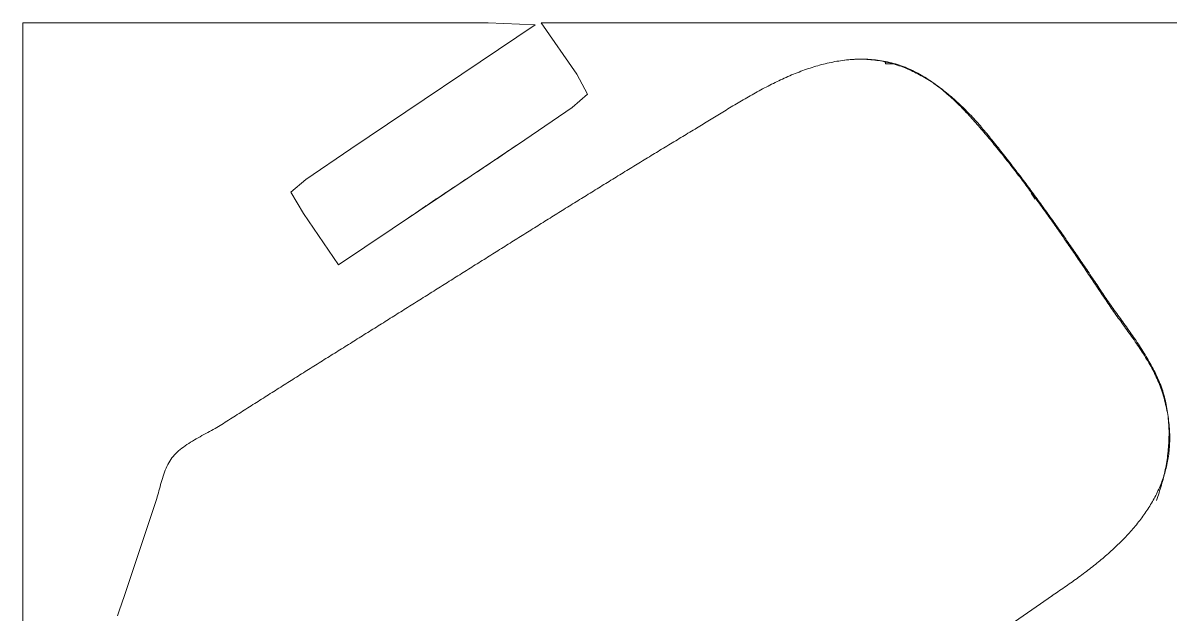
# Model space of a CAD drawing. Header units: inches. Extents: x 5.7 to 37.7, y 3.3 to 21.3.
# Drawn here: x 25.448 to 26.419, y 17.416 to 17.917 of the extents above; entities that cross this region are included whole.
import ezdxf

# ---------------------------------------------------------------- set-up
doc = ezdxf.new("R2010")
doc.units = ezdxf.units.IN
doc.header["$MEASUREMENT"] = 0
doc.layers.add('LASER MAGENTA', color=6, linetype='Continuous', lineweight=0, true_color=0xff00ff)

msp = doc.modelspace()

# ---------------------------------------------------------------- linework, layer by layer
at = {"layer": 'LASER MAGENTA', "linetype": 'Continuous'}
msp.add_line((26.28102, 17.40508), (26.31959, 17.43195), dxfattribs=at)
at = {"layer": 'LASER MAGENTA'}
for points in [[(25.44783, 17.91677), (25.44783, 17.91677)], [(25.44783, 17.91677), (25.44783, 17.17757)], [(27.53008, 17.91677), (25.88683, 17.91677), (25.91684, 17.87339), (25.92581, 17.85636), (25.91286, 17.84505), (25.87295, 17.81787), (25.71505, 17.71202), (25.68531, 17.7554), (25.67471, 17.77359), (25.68729, 17.78432), (25.72546, 17.81019), (25.88163, 17.91504), (25.84172, 17.91677), (25.75322, 17.91677), (25.44783, 17.91677)], [(25.71331, 17.63814), (25.71479, 17.63906), (25.71626, 17.63997), (25.71773, 17.64089), (25.71921, 17.64181), (25.72068, 17.64273), (25.72215, 17.64365), (25.72362, 17.64457), (25.7251, 17.64549), (25.72657, 17.6464), (25.72804, 17.64732), (25.72951, 17.64824), (25.73098, 17.64916), (25.73246, 17.65008), (25.73393, 17.651), (25.7354, 17.65192), (25.73687, 17.65284), (25.73834, 17.65376), (25.73981, 17.65469), (25.74128, 17.65561), (25.74276, 17.65653), (25.74423, 17.65745), (25.7457, 17.65837), (25.74717, 17.65929), (25.74864, 17.66021), (25.75011, 17.66113), (25.75158, 17.66206), (25.75305, 17.66298), (25.75452, 17.6639), (25.75599, 17.66482), (25.75746, 17.66574), (25.75893, 17.66667), (25.7604, 17.66759), (25.76187, 17.66851), (25.76334, 17.66943), (25.76481, 17.67036), (25.76628, 17.67128), (25.76775, 17.6722), (25.76922, 17.67312), (25.77069, 17.67405), (25.77216, 17.67497), (25.77363, 17.67589), (25.7751, 17.67682), (25.77657, 17.67774), (25.77804, 17.67866), (25.77951, 17.67959), (25.78098, 17.68051), (25.78245, 17.68143), (25.78392, 17.68236), (25.78539, 17.68328), (25.78686, 17.6842), (25.78833, 17.68513), (25.7898, 17.68605), (25.79127, 17.68698), (25.79274, 17.6879), (25.79421, 17.68882), (25.79568, 17.68975), (25.79715, 17.69067), (25.79862, 17.6916), (25.80008, 17.69252), (25.80155, 17.69344), (25.80302, 17.69437), (25.80449, 17.69529), (25.80596, 17.69622), (25.80743, 17.69714), (25.8089, 17.69806), (25.81037, 17.69899), (25.81184, 17.69991), (25.81331, 17.70084), (25.81478, 17.70176), (25.81625, 17.70268), (25.81772, 17.70361), (25.81919, 17.70453), (25.82065, 17.70546), (25.82212, 17.70638), (25.82359, 17.7073), (25.82506, 17.70823), (25.82653, 17.70915), (25.828, 17.71007), (25.82947, 17.711), (25.83094, 17.71192), (25.83241, 17.71285), (25.83388, 17.71377), (25.83535, 17.71469), (25.83682, 17.71562), (25.83829, 17.71654), (25.83976, 17.71746), (25.84123, 17.71839), (25.8427, 17.71931), (25.84417, 17.72023), (25.84564, 17.72116), (25.84711, 17.72208), (25.84858, 17.723), (25.85005, 17.72392), (25.85152, 17.72485), (25.85299, 17.72577), (25.85446, 17.72669), (25.85593, 17.72761), (25.8574, 17.72854), (25.85887, 17.72946), (25.86034, 17.73038), (25.86181, 17.7313), (25.86328, 17.73222), (25.86475, 17.73315), (25.86622, 17.73407), (25.86769, 17.73499), (25.86916, 17.73591), (25.87064, 17.73683), (25.87211, 17.73775), (25.87358, 17.73867), (25.87505, 17.7396), (25.87652, 17.74052), (25.87799, 17.74144), (25.87946, 17.74236), (25.88093, 17.74328), (25.88241, 17.7442), (25.88388, 17.74512), (25.88535, 17.74604), (25.88682, 17.74696), (25.88829, 17.74788), (25.88977, 17.7488), (25.89124, 17.74972), (25.89271, 17.75063), (25.89418, 17.75155), (25.89566, 17.75247), (25.89713, 17.75339), (25.8986, 17.75431), (25.90007, 17.75523), (25.90155, 17.75614), (25.90302, 17.75706), (25.90449, 17.75798), (25.90597, 17.7589), (25.90744, 17.75981), (25.90892, 17.76073), (25.91039, 17.76165), (25.91186, 17.76256), (25.91334, 17.76348), (25.91481, 17.7644), (25.91629, 17.76531), (25.91776, 17.76623), (25.91924, 17.76714), (25.92071, 17.76806), (25.92219, 17.76897), (25.92366, 17.76989), (25.92514, 17.7708), (25.92661, 17.77172), (25.92809, 17.77263), (25.92956, 17.77354), (25.93104, 17.77446), (25.93251, 17.77537), (25.93399, 17.77628), (25.93547, 17.7772), (25.93694, 17.77811), (25.93842, 17.77902), (25.9399, 17.77993), (25.94137, 17.78084), (25.94285, 17.78175), (25.94433, 17.78266), (25.94581, 17.78358), (25.94728, 17.78449), (25.94876, 17.7854), (25.95024, 17.78631), (25.95172, 17.78721), (25.9532, 17.78812), (25.95468, 17.78903), (25.95615, 17.78994), (25.95763, 17.79085), (25.95911, 17.79176), (25.96059, 17.79267), (25.96207, 17.79357), (25.96355, 17.79448), (25.96503, 17.79539), (25.96651, 17.79629), (25.96799, 17.7972), (25.96947, 17.7981), (25.97095, 17.79901), (25.97244, 17.79991), (25.97392, 17.80082), (25.9754, 17.80172), (25.97688, 17.80263), (25.97836, 17.80353), (25.97984, 17.80443), (25.98133, 17.80534), (25.98281, 17.80624), (25.98429, 17.80714), (25.98577, 17.80804), (25.98726, 17.80894), (25.98874, 17.80985), (25.99023, 17.81075), (25.99171, 17.81165), (25.99319, 17.81255), (25.99468, 17.81345), (25.99616, 17.81434), (25.99765, 17.81524), (25.99913, 17.81614), (26.00062, 17.81704), (26.0021, 17.81794), (26.00359, 17.81883), (26.00508, 17.81973), (26.00656, 17.82063), (26.00805, 17.82152), (26.00954, 17.82242), (26.01102, 17.82331), (26.01251, 17.82421), (26.014, 17.8251), (26.01549, 17.826), (26.01698, 17.82689), (26.01833, 17.8277), (26.01968, 17.82852), (26.02104, 17.82934), (26.02241, 17.83017), (26.02377, 17.83101), (26.02515, 17.83185), (26.02652, 17.83269), (26.02791, 17.83354), (26.02929, 17.83439), (26.03068, 17.83525), (26.03208, 17.8361), (26.03348, 17.83697), (26.03488, 17.83783), (26.03629, 17.8387), (26.0377, 17.83956), (26.03911, 17.84043), (26.04053, 17.8413), (26.04196, 17.84217), (26.04339, 17.84305), (26.04482, 17.84392), (26.04625, 17.84479), (26.04769, 17.84566), (26.04914, 17.84653), (26.05059, 17.8474), (26.05204, 17.84827), (26.05349, 17.84914), (26.05495, 17.85), (26.05642, 17.85086), (26.05788, 17.85172), (26.05935, 17.85258), (26.06083, 17.85343), (26.0623, 17.85428), (26.06379, 17.85513), (26.06527, 17.85597), (26.06676, 17.8568), (26.06825, 17.85763), (26.06975, 17.85846), (26.07125, 17.85928), (26.07275, 17.86009), (26.07426, 17.8609), (26.07577, 17.8617), (26.07728, 17.8625), (26.0788, 17.86328), (26.08032, 17.86406), (26.08184, 17.86483), (26.08337, 17.8656), (26.0849, 17.86635), (26.08643, 17.8671), (26.08796, 17.86783), (26.0895, 17.86856), (26.09105, 17.86927), (26.09259, 17.86998), (26.09414, 17.87068), (26.09569, 17.87136), (26.09725, 17.87204), (26.0988, 17.8727), (26.10037, 17.87335), (26.10193, 17.87399), (26.1035, 17.87461), (26.10507, 17.87522), (26.10664, 17.87582), (26.10821, 17.87641), (26.10979, 17.87698), (26.11137, 17.87754), (26.11295, 17.87808), (26.11454, 17.87861), (26.11613, 17.87913), (26.11772, 17.87962), (26.11931, 17.88011), (26.12091, 17.88057), (26.12251, 17.88102), (26.12411, 17.88146), (26.12572, 17.88187), (26.12732, 17.88227), (26.12893, 17.88265), (26.13055, 17.88301), (26.13216, 17.88336), (26.13378, 17.88368), (26.13539, 17.88399), (26.13702, 17.88428), (26.13864, 17.88454), (26.14027, 17.88479), (26.14189, 17.88502), (26.14352, 17.88522), (26.14516, 17.88541), (26.14679, 17.88557), (26.14843, 17.88572), (26.15007, 17.88584), (26.15171, 17.88593), (26.15335, 17.88601), (26.15499, 17.88606), (26.15664, 17.88609), (26.15829, 17.8861), (26.15994, 17.88608), (26.16159, 17.88603), (26.16325, 17.88597), (26.1649, 17.88587), (26.16656, 17.88576), (26.16822, 17.88561), (26.16988, 17.88544), (26.17155, 17.88525), (26.17321, 17.88503), (26.17488, 17.88478), (26.17662, 17.88449), (26.17834, 17.88416), (26.18005, 17.88381), (26.18175, 17.88342), (26.18343, 17.883), (26.1851, 17.88255), (26.18676, 17.88207), (26.1884, 17.88157), (26.19002, 17.88103), (26.19164, 17.88047), (26.19324, 17.87987), (26.19483, 17.87925), (26.1964, 17.87861), (26.19797, 17.87794), (26.19952, 17.87724), (26.20105, 17.87652), (26.20258, 17.87577), (26.20409, 17.875), (26.20559, 17.87421), (26.20708, 17.87339), (26.20856, 17.87255), (26.21002, 17.87169), (26.21148, 17.87081), (26.21292, 17.86991), (26.21435, 17.86898), (26.21577, 17.86804), (26.21717, 17.86708), (26.21857, 17.8661), (26.21996, 17.8651), (26.22133, 17.86409), (26.22269, 17.86306), (26.22405, 17.86201), (26.22539, 17.86095), (26.22672, 17.85987), (26.22805, 17.85878), (26.22936, 17.85767), (26.23066, 17.85655), (26.23195, 17.85541), (26.23324, 17.85427), (26.23451, 17.85311), (26.23577, 17.85194), (26.23703, 17.85076), (26.23828, 17.84957), (26.23951, 17.84837), (26.24074, 17.84716), (26.24196, 17.84594), (26.24317, 17.84471), (26.24437, 17.84348), (26.24556, 17.84224), (26.24675, 17.84099), (26.24793, 17.83974), (26.24909, 17.83848), (26.25025, 17.83721), (26.25141, 17.83595), (26.25255, 17.83467), (26.25369, 17.8334), (26.25482, 17.83212), (26.25594, 17.83084), (26.25706, 17.82956), (26.25817, 17.82828), (26.2593, 17.82696), (26.26043, 17.82564), (26.26155, 17.82432), (26.26268, 17.823), (26.26379, 17.82167), (26.26491, 17.82034), (26.26603, 17.81901), (26.26714, 17.81768), (26.26825, 17.81634), (26.26935, 17.815), (26.27045, 17.81366), (26.27156, 17.81231), (26.27265, 17.81097), (26.27375, 17.80962), (26.27484, 17.80827), (26.27593, 17.80692), (26.27702, 17.80556), (26.2781, 17.8042), (26.27919, 17.80284), (26.28027, 17.80148), (26.28135, 17.80012), (26.28242, 17.79875), (26.2835, 17.79738), (26.28457, 17.79601), (26.28563, 17.79464), (26.2867, 17.79326), (26.28777, 17.79189), (26.28883, 17.79051), (26.28989, 17.78913), (26.29094, 17.78774), (26.292, 17.78636), (26.29305, 17.78497), (26.2941, 17.78358), (26.29515, 17.7822), (26.2962, 17.7808), (26.29724, 17.77941), (26.29829, 17.77802), (26.29933, 17.77662), (26.30037, 17.77522), (26.3014, 17.77382), (26.30244, 17.77242), (26.30347, 17.77102), (26.3045, 17.76961), (26.30553, 17.76821), (26.30656, 17.7668), (26.30758, 17.76539), (26.30861, 17.76398), (26.30963, 17.76257), (26.31065, 17.76115), (26.31167, 17.75974), (26.31269, 17.75833), (26.3137, 17.75691), (26.31471, 17.75549), (26.31573, 17.75407), (26.31674, 17.75265), (26.31775, 17.75123), (26.31875, 17.74981), (26.31976, 17.74838), (26.32076, 17.74696), (26.32177, 17.74553), (26.32277, 17.74411), (26.32377, 17.74268), (26.32476, 17.74125), (26.32576, 17.73982), (26.32676, 17.73839), (26.32775, 17.73696), (26.32875, 17.73553), (26.32974, 17.73409), (26.33073, 17.73266), (26.33172, 17.73122), (26.33271, 17.72979), (26.33369, 17.72835), (26.33468, 17.72692), (26.33566, 17.72548), (26.33665, 17.72404), (26.33763, 17.7226), (26.33861, 17.72117), (26.33959, 17.71973), (26.34057, 17.71829), (26.34155, 17.71685), (26.34252, 17.71541), (26.3435, 17.71396), (26.34448, 17.71252), (26.34545, 17.71108), (26.34642, 17.70964), (26.3474, 17.7082), (26.34837, 17.70676), (26.34934, 17.70531), (26.35031, 17.70387), (26.35128, 17.70243), (26.35225, 17.70098), (26.35322, 17.69954), (26.35419, 17.6981), (26.35515, 17.69665), (26.35612, 17.69521), (26.35708, 17.69377), (26.35805, 17.69232), (26.35901, 17.69088), (26.35998, 17.68944), (26.36094, 17.688), (26.3619, 17.68655), (26.36287, 17.68511), (26.36383, 17.68367), (26.36479, 17.68223), (26.36575, 17.68078), (26.36667, 17.67942), (26.3676, 17.67805), (26.36854, 17.67667), (26.3695, 17.67529), (26.37047, 17.67391), (26.37144, 17.67252), (26.37243, 17.67113), (26.37342, 17.66974), (26.37443, 17.66834), (26.37544, 17.66694), (26.37645, 17.66553), (26.37747, 17.66412), (26.3785, 17.66271), (26.37953, 17.66129), (26.38056, 17.65987), (26.38159, 17.65845), (26.38262, 17.65702), (26.38365, 17.65558), (26.38469, 17.65415), (26.38572, 17.6527), (26.38674, 17.65126), (26.38777, 17.64981), (26.38879, 17.64836), (26.3898, 17.6469), (26.39081, 17.64544), (26.39181, 17.64397), (26.3928, 17.6425), (26.39379, 17.64103), (26.39476, 17.63955), (26.39573, 17.63807), (26.39668, 17.63658), (26.39762, 17.63509), (26.39855, 17.6336), (26.39946, 17.6321), (26.40036, 17.6306), (26.40125, 17.62909), (26.40211, 17.62758), (26.40296, 17.62607), (26.40379, 17.62455), (26.40461, 17.62303), (26.4054, 17.6215), (26.40617, 17.61997), (26.40692, 17.61844), (26.40765, 17.6169), (26.40835, 17.61535), (26.40903, 17.61381), (26.40969, 17.61226), (26.41032, 17.6107), (26.41092, 17.60914), (26.41149, 17.60758), (26.41204, 17.60601), (26.41255, 17.60443), (26.41312, 17.60263), (26.41365, 17.60083), (26.41416, 17.59905), (26.41464, 17.59727), (26.4151, 17.59551), (26.41553, 17.59375), (26.41593, 17.59201), (26.41631, 17.59027), (26.41667, 17.58855), (26.41699, 17.58684), (26.41729, 17.58513), (26.41757, 17.58344), (26.41782, 17.58176), (26.41805, 17.58008), (26.41825, 17.57842), (26.41843, 17.57677), (26.41859, 17.57512), (26.41872, 17.57349), (26.41882, 17.57186), (26.4189, 17.57024), (26.41896, 17.56864), (26.419, 17.56704), (26.41901, 17.56545), (26.419, 17.56388), (26.41897, 17.56231), (26.41892, 17.56075), (26.41884, 17.5592), (26.41874, 17.55765), (26.41862, 17.55612), (26.41848, 17.5546), (26.41831, 17.55308), (26.41813, 17.55158), (26.41792, 17.55008), (26.4177, 17.54859), (26.41745, 17.54711), (26.41718, 17.54564), (26.41689, 17.54418), (26.41658, 17.54272), (26.41625, 17.54127), (26.4159, 17.53984), (26.41553, 17.53841), (26.41515, 17.53699), (26.41474, 17.53557), (26.41431, 17.53417), (26.41387, 17.53277), (26.4134, 17.53138), (26.41292, 17.53), (26.41242, 17.52863), (26.4119, 17.52726), (26.41136, 17.5259), (26.41081, 17.52455), (26.41024, 17.52321), (26.40965, 17.52187), (26.40904, 17.52055), (26.40842, 17.51923), (26.40778, 17.51791), (26.40712, 17.51661), (26.40645, 17.51531), (26.40576, 17.51402), (26.40505, 17.51273), (26.40433, 17.51146), (26.4036, 17.51019), (26.40284, 17.50892), (26.40208, 17.50767), (26.40129, 17.50642), (26.4005, 17.50518), (26.39968, 17.50394), (26.39886, 17.50271), (26.39802, 17.50149), (26.39716, 17.50027), (26.39629, 17.49906), (26.39541, 17.49786), (26.39451, 17.49666), (26.3936, 17.49547), (26.39268, 17.49429), (26.39174, 17.49311), (26.39079, 17.49194), (26.38983, 17.49077), (26.38886, 17.48961), (26.38787, 17.48846), (26.38687, 17.48731), (26.38586, 17.48617), (26.38484, 17.48503), (26.38381, 17.4839), (26.38276, 17.48278), (26.38171, 17.48166), (26.38064, 17.48055), (26.37956, 17.47944), (26.37847, 17.47833), (26.37738, 17.47724), (26.37627, 17.47614), (26.37515, 17.47506), (26.37402, 17.47397), (26.37288, 17.4729), (26.37173, 17.47183), (26.37058, 17.47076), (26.36941, 17.4697), (26.36824, 17.46864), (26.36705, 17.46759), (26.36586, 17.46654), (26.36466, 17.4655), (26.36345, 17.46446), (26.36224, 17.46343), (26.36101, 17.4624), (26.35978, 17.46137), (26.35854, 17.46035), (26.3573, 17.45934), (26.35605, 17.45832), (26.35479, 17.45732), (26.35352, 17.45631), (26.35225, 17.45531), (26.35097, 17.45432), (26.34968, 17.45333), (26.34839, 17.45234), (26.3471, 17.45136), (26.34579, 17.45038), (26.34449, 17.4494), (26.34317, 17.44843), (26.34186, 17.44746), (26.34054, 17.4465), (26.33921, 17.44553), (26.33788, 17.44458), (26.33654, 17.44362), (26.33521, 17.44267), (26.33386, 17.44172), (26.33252, 17.44078), (26.33117, 17.43984), (26.32982, 17.4389), (26.32846, 17.43796), (26.3271, 17.43703), (26.32574, 17.4361), (26.32438, 17.43517), (26.32301, 17.43425), (26.32164, 17.43333), (26.32027, 17.43241), (26.3189, 17.43149)], [(26.40767, 17.51254), (26.40825, 17.5141), (26.40882, 17.51567), (26.40938, 17.51726), (26.40993, 17.51885), (26.41045, 17.52046), (26.41097, 17.52207), (26.41147, 17.52369), (26.41195, 17.52532), (26.41242, 17.52697), (26.41288, 17.52861), (26.41331, 17.53027), (26.41373, 17.53193), (26.41414, 17.53361), (26.41453, 17.53528), (26.4149, 17.53697), (26.41525, 17.53866), (26.41559, 17.54035), (26.41591, 17.54205), (26.41621, 17.54376), (26.41649, 17.54546), (26.41676, 17.54718), (26.417, 17.54889), (26.41723, 17.55061), (26.41744, 17.55234), (26.41763, 17.55406), (26.4178, 17.55579), (26.41795, 17.55752), (26.41807, 17.55925), (26.41818, 17.56098), (26.41827, 17.56271), (26.41834, 17.56445), (26.41838, 17.56618), (26.41841, 17.56791), (26.41841, 17.56964), (26.41839, 17.57137), (26.41835, 17.5731), (26.41829, 17.57483), (26.4182, 17.57655), (26.41809, 17.57827), (26.41796, 17.57999), (26.4178, 17.5817), (26.41762, 17.58341), (26.41742, 17.58512), (26.41719, 17.58682), (26.41694, 17.58852), (26.41666, 17.59021), (26.41636, 17.59189), (26.41603, 17.59357), (26.41568, 17.59525), (26.4153, 17.59691), (26.4149, 17.59857), (26.41447, 17.60022), (26.41401, 17.60186), (26.41353, 17.6035), (26.41302, 17.60513), (26.41248, 17.60674), (26.41192, 17.60835), (26.41133, 17.60995), (26.41071, 17.61153), (26.41006, 17.61311), (26.4094, 17.61466), (26.40871, 17.6162), (26.408, 17.61774), (26.40728, 17.61928), (26.40653, 17.62081), (26.40576, 17.62234), (26.40498, 17.62386), (26.40417, 17.62539), (26.40335, 17.6269), (26.40252, 17.62841), (26.40166, 17.62992), (26.4008, 17.63143), (26.39991, 17.63293), (26.39902, 17.63443), (26.39811, 17.63592), (26.39719, 17.63741), (26.39626, 17.6389), (26.39531, 17.64038), (26.39436, 17.64186), (26.39339, 17.64334), (26.39242, 17.64481), (26.39144, 17.64628), (26.39045, 17.64775), (26.38945, 17.64921), (26.38845, 17.65067), (26.38744, 17.65213), (26.38642, 17.65358), (26.3854, 17.65503), (26.38438, 17.65648), (26.38336, 17.65793), (26.38233, 17.65937), (26.3813, 17.66081), (26.38027, 17.66225), (26.37924, 17.66369), (26.37821, 17.66512), (26.37718, 17.66655), (26.37615, 17.66798), (26.37512, 17.6694), (26.3741, 17.67082), (26.37308, 17.67224), (26.37206, 17.67366), (26.37105, 17.67508), (26.37004, 17.67649), (26.36905, 17.6779), (26.36805, 17.67931), (26.36707, 17.68072), (26.36609, 17.68212), (26.36512, 17.68353), (26.36417, 17.68493), (26.36322, 17.68633), (26.36228, 17.68772), (26.36132, 17.68917), (26.36035, 17.69062), (26.35938, 17.69207), (26.35841, 17.69351), (26.35745, 17.69496), (26.35648, 17.69641), (26.35551, 17.69785), (26.35453, 17.6993), (26.35356, 17.70074), (26.35259, 17.70219), (26.35162, 17.70363), (26.35064, 17.70508), (26.34966, 17.70652), (26.34869, 17.70796), (26.34771, 17.7094), (26.34673, 17.71085), (26.34575, 17.71229), (26.34477, 17.71373), (26.34379, 17.71517), (26.34281, 17.71661), (26.34182, 17.71805), (26.34084, 17.71949), (26.33985, 17.72092), (26.33887, 17.72236), (26.33788, 17.7238), (26.33689, 17.72524), (26.3359, 17.72667), (26.33491, 17.72811), (26.33391, 17.72954), (26.33292, 17.73097), (26.33192, 17.7324), (26.33093, 17.73384), (26.32993, 17.73527), (26.32893, 17.7367), (26.32793, 17.73813), (26.32693, 17.73956), (26.32593, 17.74098), (26.32493, 17.74241), (26.32392, 17.74384), (26.32291, 17.74526), (26.32191, 17.74668), (26.3209, 17.74811), (26.31989, 17.74953), (26.31888, 17.75095), (26.31786, 17.75237), (26.31685, 17.75379), (26.31583, 17.75521), (26.31482, 17.75663), (26.3138, 17.75804), (26.31278, 17.75946), (26.31176, 17.76087), (26.31073, 17.76228), (26.30971, 17.76369), (26.30868, 17.7651), (26.30765, 17.76651), (26.30662, 17.76792), (26.30559, 17.76933), (26.30456, 17.77073), (26.30353, 17.77214), (26.30249, 17.77354), (26.30146, 17.77494), (26.30042, 17.77634), (26.29938, 17.77774), (26.29834, 17.77914), (26.29729, 17.78054), (26.29625, 17.78193), (26.2952, 17.78333), (26.29415, 17.78472), (26.2931, 17.78611), (26.29205, 17.7875), (26.29099, 17.78889), (26.28994, 17.79027), (26.28888, 17.79166), (26.28782, 17.79304), (26.28676, 17.79443), (26.2857, 17.79581), (26.28464, 17.79719), (26.28357, 17.79856), (26.2825, 17.79994), (26.28143, 17.80131), (26.28036, 17.80269), (26.27928, 17.80406), (26.27821, 17.80543), (26.27713, 17.80679), (26.27605, 17.80816), (26.27497, 17.80952), (26.27389, 17.81089), (26.2728, 17.81225), (26.27171, 17.81361), (26.27062, 17.81496), (26.26953, 17.81632), (26.26844, 17.81767), (26.26734, 17.81903), (26.26625, 17.82038), (26.26515, 17.82172), (26.26404, 17.82307), (26.26297, 17.82437), (26.26189, 17.82567), (26.26081, 17.82696), (26.25971, 17.82824), (26.25861, 17.82952), (26.25751, 17.83079), (26.25639, 17.83206), (26.25527, 17.83332), (26.25415, 17.83457), (26.25301, 17.83581), (26.25187, 17.83704), (26.25072, 17.83827), (26.24957, 17.83949), (26.2484, 17.84069), (26.24723, 17.84189), (26.24605, 17.84308), (26.24487, 17.84426), (26.24368, 17.84543), (26.24248, 17.84659), (26.24127, 17.84774), (26.24006, 17.84888), (26.23884, 17.85), (26.23761, 17.85112), (26.23637, 17.85222), (26.23513, 17.85331), (26.23388, 17.85439), (26.23262, 17.85546), (26.23135, 17.85651), (26.23008, 17.85755), (26.22879, 17.85857), (26.2275, 17.85959), (26.22621, 17.86058), (26.2249, 17.86157), (26.22359, 17.86254), (26.22227, 17.86349), (26.22094, 17.86443), (26.2196, 17.86535), (26.21826, 17.86626), (26.21691, 17.86715), (26.21554, 17.86802), (26.21418, 17.86888), (26.2128, 17.86972), (26.21141, 17.87054), (26.21002, 17.87134), (26.20862, 17.87213), (26.20721, 17.8729), (26.20579, 17.87365), (26.20437, 17.87438), (26.20293, 17.87509), (26.20149, 17.87578), (26.20004, 17.87645), (26.19858, 17.87711), (26.19711, 17.87774), (26.19564, 17.87835), (26.19415, 17.87894), (26.19266, 17.87951), (26.19116, 17.88006), (26.18965, 17.88058), (26.18813, 17.88109), (26.1866, 17.88157), (26.18506, 17.88203), (26.18352, 17.88246), (26.18196, 17.88288), (26.1804, 17.88327), (26.17883, 17.88363), (26.17725, 17.88397), (26.17566, 17.88429), (26.17406, 17.88458), (26.17246, 17.88485), (26.17084, 17.88509), (26.16921, 17.8853), (26.16758, 17.8855), (26.16594, 17.88566), (26.16428, 17.8858), (26.16262, 17.88591), (26.16095, 17.88599), (26.15927, 17.88605), (26.15758, 17.88608), (26.15588, 17.88608), (26.15418, 17.88605), (26.15246, 17.88599), (26.15073, 17.88591), (26.149, 17.88579), (26.14725, 17.88565), (26.1455, 17.88548), (26.14373, 17.88527), (26.14196, 17.88504), (26.14017, 17.88478)], [(26.17835, 17.8838), (26.17835, 17.88207), (26.18529, 17.88207), (26.17835, 17.8838)], [(26.19339, 17.87975), (26.19454, 17.87918), (26.19339, 17.87975)], [(26.19686, 17.87802), (26.19802, 17.87744), (26.19686, 17.87802)], [(25.77469, 17.7519), (25.77613, 17.7529), (25.77757, 17.7539), (25.77901, 17.7549), (25.78046, 17.7559), (25.7819, 17.75689), (25.78335, 17.75788), (25.7848, 17.75887), (25.78624, 17.75986), (25.78769, 17.76085), (25.78915, 17.76183), (25.7906, 17.76282), (25.79205, 17.7638), (25.79351, 17.76478), (25.79496, 17.76576), (25.79642, 17.76673), (25.79788, 17.76771), (25.79933, 17.76869), (25.80079, 17.76966), (25.80225, 17.77063), (25.80371, 17.77161), (25.80518, 17.77258), (25.80664, 17.77355), (25.8081, 17.77452), (25.80956, 17.77549), (25.81102, 17.77646), (25.81249, 17.77743), (25.81395, 17.7784), (25.81542, 17.77936), (25.81688, 17.78033), (25.81834, 17.7813), (25.81981, 17.78227), (25.82127, 17.78323), (25.82274, 17.7842), (25.8242, 17.78517), (25.82566, 17.78614), (25.82713, 17.78711), (25.82859, 17.78808), (25.83005, 17.78904), (25.83152, 17.79001), (25.83298, 17.79098), (25.83444, 17.79196), (25.8359, 17.79293), (25.83736, 17.7939), (25.83882, 17.79487), (25.84028, 17.79585), (25.84174, 17.79682), (25.8432, 17.7978), (25.84465, 17.79878), (25.84611, 17.79976), (25.84756, 17.80074), (25.84902, 17.80172), (25.85047, 17.8027), (25.85192, 17.80369), (25.85337, 17.80467), (25.85482, 17.80566), (25.85627, 17.80665), (25.85772, 17.80764), (25.85916, 17.80864), (25.8606, 17.80963), (25.86205, 17.81063), (25.86349, 17.81163), (25.86492, 17.81263)], [(26.30155, 17.77275), (26.30502, 17.76754), (26.30155, 17.77275)], [(25.52795, 17.41488), (25.52851, 17.41651), (25.52908, 17.41814), (25.52964, 17.41976), (25.53019, 17.42139), (25.53075, 17.42301), (25.5313, 17.42464), (25.53186, 17.42626), (25.53241, 17.42789), (25.53295, 17.42951), (25.5335, 17.43114), (25.53404, 17.43276), (25.53459, 17.43438), (25.56062, 17.51247), (25.56111, 17.51401), (25.5616, 17.5156), (25.56207, 17.51724), (25.56254, 17.51891), (25.56301, 17.52062), (25.56348, 17.52235), (25.56395, 17.5241), (25.56443, 17.52586), (25.56493, 17.52763), (25.56544, 17.52941), (25.56596, 17.53117), (25.56651, 17.53293), (25.56709, 17.53467), (25.56769, 17.53639), (25.56833, 17.53807), (25.569, 17.53972), (25.56971, 17.54133), (25.57046, 17.5429), (25.57127, 17.5444), (25.57212, 17.54585), (25.57302, 17.54723), (25.57398, 17.54854), (25.57499, 17.54977), (25.57606, 17.55098), (25.57721, 17.55215), (25.57841, 17.5533), (25.57968, 17.55443), (25.581, 17.55553), (25.58237, 17.55662), (25.58378, 17.55768), (25.58524, 17.55872), (25.58673, 17.55974), (25.58825, 17.56074), (25.58981, 17.56173), (25.59138, 17.5627), (25.59298, 17.56365), (25.59458, 17.56459), (25.5962, 17.56551), (25.59783, 17.56643), (25.59945, 17.56733), (25.60107, 17.56822), (25.60269, 17.5691), (25.60429, 17.56998), (25.60587, 17.57084), (25.60744, 17.5717), (25.60898, 17.57255), (25.61049, 17.5734), (25.61196, 17.57424), (25.6134, 17.57509), (25.61479, 17.57593), (25.61614, 17.57676), (25.61761, 17.5777), (25.61908, 17.57863), (25.62055, 17.57956), (25.62202, 17.5805), (25.62349, 17.58143), (25.62496, 17.58236), (25.62643, 17.58329), (25.6279, 17.58423), (25.62937, 17.58516), (25.63084, 17.58609), (25.63231, 17.58703), (25.63378, 17.58796), (25.63525, 17.58889), (25.63672, 17.58983), (25.63819, 17.59076), (25.63966, 17.59169), (25.64113, 17.59263), (25.6426, 17.59356), (25.64408, 17.59449), (25.64555, 17.59543), (25.64702, 17.59636), (25.64849, 17.59729), (25.64996, 17.59823), (25.65143, 17.59916), (25.6529, 17.60009), (25.65437, 17.60103), (25.65584, 17.60196), (25.65731, 17.60289), (25.65878, 17.60382), (25.66025, 17.60475), (25.66172, 17.60569), (25.66319, 17.60662), (25.66467, 17.60755), (25.66614, 17.60848), (25.66761, 17.60941), (25.66908, 17.61034), (25.67055, 17.61128), (25.67202, 17.61221), (25.6735, 17.61314), (25.67497, 17.61407), (25.67644, 17.615), (25.67791, 17.61593), (25.67939, 17.61686), (25.68086, 17.61778), (25.68233, 17.61871), (25.6838, 17.61964), (25.68528, 17.62057), (25.68675, 17.6215), (25.68823, 17.62243), (25.6897, 17.62335), (25.69117, 17.62428), (25.69265, 17.62521), (25.69412, 17.62613), (25.6956, 17.62706), (25.69707, 17.62798), (25.69855, 17.62891), (25.70002, 17.62983), (25.7015, 17.63076), (25.70297, 17.63168), (25.70445, 17.63261), (25.70593, 17.63353), (25.7074, 17.63445), (25.70888, 17.63537), (25.71036, 17.6363), (25.71184, 17.63722), (25.71331, 17.63814)]]:
    msp.add_lwpolyline(points, dxfattribs=at)

doc.saveas('drawing.dxf')
